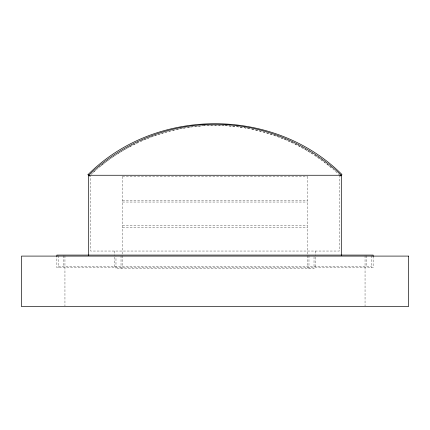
<?xml version="1.0" encoding="UTF-8"?>
<svg xmlns="http://www.w3.org/2000/svg" width="430" height="430" viewBox="0 0 430 430"><rect width="100%" height="100%" fill="white"/><g stroke="black" fill="none" stroke-linecap="round" stroke-linejoin="round"><path stroke-width="0.32" stroke-dasharray="2.15 1.61" d="M91.165 174.376L92.514 173.053M94.036 171.742L98.099 168.248M98.604 167.813L100.636 166.066M101.679 165.222L109.688 159.159M129.581 146.791L119.712 152.467L110.22 158.756A181.218 181.218 0 0 1 116.315 154.617M130.177 146.496L139.18 142.04M122.545 176.773L307.455 176.773M122.545 200.52L307.455 200.52M122.545 202.035L307.455 202.035M122.545 225.777L307.455 225.777M122.545 227.293L307.455 227.293M58.383 266.197L371.617 266.197M249.739 128.79C212.909 121.513 173.93 126.189 139.782 141.744A181.218 181.218 0 0 1 203.084 125.786M293.48 143.292L283.698 138.922L273.034 134.939A181.218 181.218 0 0 1 293.486 143.276M303.58 148.543L294.093 143.566A181.218 181.218 0 0 1 303.591 148.522M331.632 167.936L323.242 161.272L313.905 154.762A181.218 181.218 0 0 1 331.643 167.926M332.632 168.786L339.797 175.257M373.132 256.092L373.132 267.713L56.867 267.713L56.867 256.092M371.617 255.737L371.617 267.713M366.564 255.737L366.564 266.197M365.048 255.748L365.048 305.945M339.286 175.257L339.286 251.039L90.714 251.039L90.714 175.257M315.539 251.039L315.539 255.463M315.539 257.075L315.539 267.713M314.024 256.758L314.024 268.723L115.976 268.723L115.976 256.758M308.971 255.737L308.971 268.723M307.455 176.59L307.455 254.2M307.455 255.748L307.455 267.713M122.545 176.59L122.545 255.425M122.545 255.748L122.545 267.713M121.029 255.737L121.029 268.723M114.461 251.039L114.461 255.463M114.461 257.075L114.461 267.713M64.951 255.748L64.951 305.945M63.436 255.737L63.436 266.197M58.383 255.737L58.383 267.713M93.009 172.602A181.218 181.218 0 0 1 96.519 169.49M99.588 166.899A181.218 181.218 0 0 1 100.625 166.05M101.141 165.625A181.218 181.218 0 0 1 102.711 164.373M103.238 163.959A181.218 181.218 0 0 1 109.677 159.143M116.879 154.257A181.218 181.218 0 0 1 118.578 153.177M119.712 152.467A181.218 181.218 0 0 1 139.175 142.024M203.75 125.743A181.218 181.218 0 0 1 224.503 125.646M225.175 125.678A181.218 181.218 0 0 1 249.744 128.758M261.483 131.478L251.055 129.016A181.218 181.218 0 0 1 261.488 131.462M272.389 134.74L262.139 131.634A181.218 181.218 0 0 1 272.394 134.724M312.76 154.069L304.171 148.85A181.218 181.218 0 0 1 312.777 154.037"/><path stroke-width="0.64" d="M340.635 175.999L341.974 174.516C274.071 106.801 155.762 106.715 87.989 174.65M88.693 175.375L91.832 172.312A182.229 182.229 0 0 1 341.307 175.257L341.307 255.425M341.307 175.257L88.693 175.257L88.693 255.425M87.994 174.661L89.392 176.09M373.132 256.409L373.132 255.081L56.867 255.081L56.867 256.409M408.5 256.092L21.5 256.092L21.5 306.612L408.5 306.612L408.5 256.092"/></g></svg>
